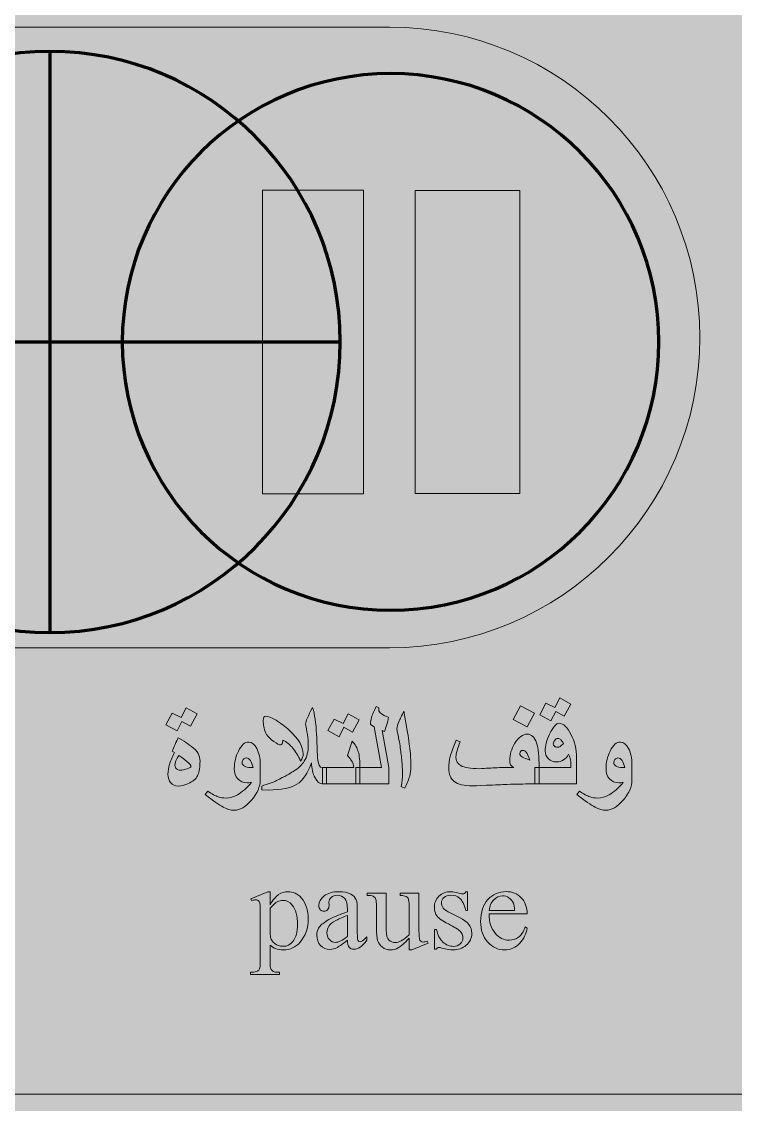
# Model space of a CAD drawing. Header units: inches. Extents: x -1481 to -429, y -1676 to -696.
# Drawn here: x -834.1 to -809.49, y -752 to -714.68 of the extents above; entities that cross this region are included whole.
import ezdxf

# ---------------------------------------------------------------- set-up
doc = ezdxf.new("R2010")
doc.units = ezdxf.units.IN
doc.header["$MEASUREMENT"] = 0
doc.layers.add('Layer 1', color=7, linetype='Continuous')

# ---------------------------------------------------------------- blocks, each defined once
blk = doc.blocks.new('block 233')
at = {"layer": 'Layer 1', "true_color": 0x009344}
h = blk.add_hatch(color=114, dxfattribs=at)
h.dxf.hatch_style = 2
h.paths.add_polyline_path([(-693.785, -985.727), (-933.785, -985.727), (-933.785, -695.727), (-693.785, -695.727)])
at = {"layer": 'Layer 1', "true_color": 0x008345}
h = blk.add_hatch(color=116, dxfattribs=at)
h.dxf.hatch_style = 2
h.paths.add_polyline_path([(-693.785, -751.646), (-933.785, -751.646), (-933.785, -695.727), (-693.785, -695.727)])
at = {"layer": 'Layer 1', "lineweight": 0}
blk.add_lwpolyline([(-693.785, -751.646), (-933.785, -751.646), (-933.785, -695.727), (-693.785, -695.727), (-693.785, -751.646)], dxfattribs=at)
blk = doc.blocks.new('block 234')
at = {"layer": 'Layer 1', "color": 109, "lineweight": 120, "true_color": 0x166634}
for points in [[(-833.127, -715.699), (-833.127, -735.734)], [(-843.144, -725.716), (-823.109, -725.716)]]:
    blk.add_lwpolyline(points, dxfattribs=at)
blk.add_open_spline([(-823.109, -725.716), (-823.109, -731.249), (-827.594, -735.734), (-833.127, -735.734), (-838.659, -735.734), (-843.144, -731.249), (-843.144, -725.716), (-843.144, -720.184), (-838.659, -715.699), (-833.127, -715.699), (-827.594, -715.699), (-823.109, -720.184), (-823.109, -725.716)], degree=3, knots=[0, 0, 0, 0, 1, 1, 1, 2, 2, 2, 3, 3, 3, 4, 4, 4, 4], dxfattribs=at)
blk = doc.blocks.new('block 378')
at = {"layer": 'Layer 1', "lineweight": 0}
for points in [[(-815.162, -738.199), (-815.389, -738.62), (-815.683, -738.455), (-815.848, -738.781), (-816.233, -738.571), (-816.018, -738.17), (-815.712, -738.323), (-815.538, -737.988), (-815.162, -738.199)], [(-828.05, -738.54), (-828.277, -738.961), (-828.571, -738.796), (-828.736, -739.122), (-829.121, -738.912), (-828.906, -738.511), (-828.6, -738.664), (-828.426, -738.329), (-828.05, -738.54)], [(-822.465, -738.744), (-822.692, -739.166), (-822.986, -739.001), (-823.151, -739.327), (-823.536, -739.116), (-823.321, -738.715), (-823.015, -738.868), (-822.841, -738.533), (-822.465, -738.744)], [(-816.417, -738.517), (-816.665, -738.98), (-817.148, -738.728), (-816.9, -738.261), (-816.417, -738.517)]]:
    blk.add_lwpolyline(points, dxfattribs=at)
for points, knots in [([(-823.581, -740.954), (-823.581, -740.954), (-823.732, -740.954), (-823.732, -740.954), (-823.819, -740.954), (-823.901, -740.883), (-823.978, -740.741), (-824.061, -740.589), (-824.102, -740.416), (-824.102, -740.22), (-824.223, -740.583), (-824.393, -740.831), (-824.61, -740.966), (-824.821, -741.097), (-825.144, -741.163), (-825.578, -741.163), (-825.578, -741.163), (-825.818, -741.159), (-825.818, -741.159), (-825.818, -741.159), (-825.818, -741.026), (-825.818, -741.026), (-825.718, -740.992), (-825.62, -740.958), (-825.523, -740.924), (-825.426, -740.89), (-825.353, -740.861), (-825.305, -740.836), (-825.024, -740.694), (-824.834, -740.591), (-824.734, -740.526), (-824.558, -740.412), (-824.431, -740.292), (-824.352, -740.166), (-824.26, -740.019), (-824.214, -739.838), (-824.214, -739.625), (-824.214, -739.497), (-824.224, -739.372), (-824.244, -739.251), (-824.264, -739.129), (-824.284, -739.009), (-824.305, -738.889), (-824.305, -738.795), (-824.225, -738.605), (-824.065, -738.318), (-823.993, -738.554), (-823.948, -738.862), (-823.928, -739.242), (-823.917, -739.511), (-823.906, -739.78), (-823.893, -740.049), (-823.871, -740.277), (-823.817, -740.392), (-823.732, -740.392), (-823.732, -740.392), (-823.581, -740.392), (-823.581, -740.392), (-823.581, -740.392), (-823.581, -740.954), (-823.581, -740.954)], [0, 0, 0, 0, 1, 1, 1, 2, 2, 2, 3, 3, 3, 4, 4, 4, 5, 5, 5, 6, 6, 6, 7, 7, 7, 8, 8, 8, 9, 9, 9, 10, 10, 10, 11, 11, 11, 12, 12, 12, 13, 13, 13, 14, 14, 14, 15, 15, 15, 16, 16, 16, 17, 17, 17, 18, 18, 18, 19, 19, 19, 20, 20, 20, 20]), ([(-821.44, -740.954), (-821.44, -740.954), (-822.576, -740.954), (-822.576, -740.954), (-822.576, -740.954), (-822.576, -740.392), (-822.576, -740.392), (-822.576, -740.392), (-821.688, -740.392), (-821.688, -740.392), (-821.688, -740.392), (-821.938, -738.988), (-821.938, -738.988), (-821.938, -738.988), (-822.07, -738.901), (-822.07, -738.901), (-822.07, -738.82), (-822.058, -738.738), (-822.033, -738.655), (-822.001, -738.551), (-821.947, -738.426), (-821.872, -738.281), (-821.872, -738.281), (-821.777, -738.331), (-821.777, -738.331), (-821.777, -738.339), (-821.779, -738.361), (-821.785, -738.397), (-821.785, -738.442), (-821.756, -738.487), (-821.698, -738.529), (-821.647, -738.568), (-821.566, -738.611), (-821.454, -738.657), (-821.466, -738.746), (-821.485, -738.832), (-821.509, -738.916), (-821.533, -739), (-821.56, -739.075), (-821.591, -739.141), (-821.591, -739.141), (-821.665, -739.112), (-821.665, -739.112), (-821.665, -739.112), (-821.44, -740.392), (-821.44, -740.392), (-821.44, -740.392), (-821.44, -740.954), (-821.44, -740.954)], [0, 0, 0, 0, 1, 1, 1, 2, 2, 2, 3, 3, 3, 4, 4, 4, 5, 5, 5, 6, 6, 6, 7, 7, 7, 8, 8, 8, 9, 9, 9, 10, 10, 10, 11, 11, 11, 12, 12, 12, 13, 13, 13, 14, 14, 14, 15, 15, 15, 16, 16, 16, 16]), ([(-820.675, -740.352), (-820.675, -740.475), (-820.689, -740.587), (-820.718, -740.688), (-820.747, -740.79), (-820.803, -740.926), (-820.886, -741.097), (-820.886, -741.097), (-821.01, -741.047), (-821.01, -741.047), (-820.977, -740.871), (-820.96, -740.727), (-820.96, -740.617), (-820.96, -740.533), (-820.967, -740.41), (-820.981, -740.247), (-820.995, -740.084), (-821.012, -739.923), (-821.032, -739.764), (-821.053, -739.605), (-821.087, -739.415), (-821.134, -739.195), (-821.15, -739.118), (-821.158, -739.065), (-821.158, -739.036), (-821.158, -738.993), (-821.137, -738.92), (-821.094, -738.818), (-821.052, -738.715), (-820.992, -738.591), (-820.915, -738.445), (-820.915, -738.445), (-820.791, -739.176), (-820.791, -739.176), (-820.745, -739.455), (-820.713, -739.696), (-820.695, -739.9), (-820.682, -740.057), (-820.675, -740.208), (-820.675, -740.352)], [0, 0, 0, 0, 1, 1, 1, 2, 2, 2, 3, 3, 3, 4, 4, 4, 5, 5, 5, 6, 6, 6, 7, 7, 7, 8, 8, 8, 9, 9, 9, 10, 10, 10, 11, 11, 11, 12, 12, 12, 13, 13, 13, 13]), ([(-824.391, -739.918), (-824.391, -739.96), (-824.398, -739.998), (-824.41, -740.033), (-824.422, -740.068), (-824.445, -740.114), (-824.478, -740.17), (-824.559, -739.987), (-824.649, -739.837), (-824.747, -739.72), (-824.845, -739.603), (-824.96, -739.509), (-825.094, -739.439), (-825.094, -739.498), (-825.101, -739.541), (-825.115, -739.568), (-825.129, -739.595), (-825.148, -739.608), (-825.173, -739.608), (-825.214, -739.608), (-825.29, -739.569), (-825.4, -739.49), (-825.519, -739.406), (-825.604, -739.326), (-825.656, -739.249), (-825.694, -739.195), (-825.722, -739.117), (-825.74, -739.015), (-825.759, -738.913), (-825.768, -738.83), (-825.768, -738.765), (-825.768, -738.666), (-825.742, -738.616), (-825.689, -738.616), (-825.608, -738.616), (-825.487, -738.664), (-825.326, -738.76), (-825.164, -738.856), (-825.013, -738.97), (-824.871, -739.104), (-824.551, -739.399), (-824.391, -739.67), (-824.391, -739.918)], [0, 0, 0, 0, 1, 1, 1, 2, 2, 2, 3, 3, 3, 4, 4, 4, 5, 5, 5, 6, 6, 6, 7, 7, 7, 8, 8, 8, 9, 9, 9, 10, 10, 10, 11, 11, 11, 12, 12, 12, 13, 13, 13, 14, 14, 14, 14]), ([(-814.966, -740.954), (-814.966, -740.954), (-816.4, -740.954), (-816.4, -740.954), (-816.4, -740.954), (-816.4, -740.392), (-816.4, -740.392), (-816.4, -740.392), (-815.16, -740.392), (-815.16, -740.392), (-815.16, -740.272), (-815.163, -740.186), (-815.17, -740.135), (-815.181, -740.057), (-815.204, -739.989), (-815.238, -739.931), (-815.283, -740.016), (-815.342, -740.082), (-815.416, -740.127), (-815.491, -740.173), (-815.57, -740.195), (-815.654, -740.195), (-815.764, -740.195), (-815.857, -740.159), (-815.933, -740.086), (-816.009, -740.013), (-816.047, -739.921), (-816.047, -739.811), (-816.047, -739.648), (-815.997, -739.455), (-815.898, -739.232), (-815.775, -738.987), (-815.665, -738.864), (-815.567, -738.864), (-815.422, -738.864), (-815.286, -738.99), (-815.158, -739.242), (-815.03, -739.495), (-814.966, -739.761), (-814.966, -740.042), (-814.966, -740.042), (-814.966, -740.954), (-814.966, -740.954)], [0, 0, 0, 0, 1, 1, 1, 2, 2, 2, 3, 3, 3, 4, 4, 4, 5, 5, 5, 6, 6, 6, 7, 7, 7, 8, 8, 8, 9, 9, 9, 10, 10, 10, 11, 11, 11, 12, 12, 12, 13, 13, 13, 14, 14, 14, 14]), ([(-816.255, -740.954), (-816.255, -740.954), (-816.532, -740.954), (-816.532, -740.954), (-816.774, -740.954), (-817.047, -740.959), (-817.353, -740.97), (-817.538, -740.977), (-817.777, -740.988), (-818.072, -741.001), (-818.367, -741.015), (-818.526, -741.022), (-818.548, -741.022), (-818.841, -741.022), (-819.054, -740.97), (-819.184, -740.867), (-819.306, -740.771), (-819.366, -740.621), (-819.366, -740.419), (-819.366, -740.261), (-819.351, -740.124), (-819.321, -740.007), (-819.291, -739.89), (-819.22, -739.701), (-819.11, -739.439), (-819.11, -739.439), (-818.974, -739.501), (-818.974, -739.501), (-819.073, -739.736), (-819.122, -739.909), (-819.122, -740.018), (-819.122, -740.159), (-819.067, -740.261), (-818.955, -740.323), (-818.831, -740.392), (-818.617, -740.427), (-818.312, -740.427), (-818.101, -740.414), (-817.896, -740.404), (-817.696, -740.395), (-817.496, -740.386), (-817.305, -740.381), (-817.122, -740.381), (-817.178, -740.354), (-817.217, -740.323), (-817.238, -740.289), (-817.26, -740.256), (-817.27, -740.206), (-817.27, -740.142), (-817.27, -739.944), (-817.21, -739.748), (-817.091, -739.552), (-816.961, -739.342), (-816.818, -739.236), (-816.663, -739.236), (-816.517, -739.236), (-816.41, -739.338), (-816.344, -739.542), (-816.285, -739.727), (-816.255, -740.01), (-816.255, -740.392), (-816.255, -740.392), (-816.255, -740.954), (-816.255, -740.954)], [0, 0, 0, 0, 1, 1, 1, 2, 2, 2, 3, 3, 3, 4, 4, 4, 5, 5, 5, 6, 6, 6, 7, 7, 7, 8, 8, 8, 9, 9, 9, 10, 10, 10, 11, 11, 11, 12, 12, 12, 13, 13, 13, 14, 14, 14, 15, 15, 15, 16, 16, 16, 17, 17, 17, 18, 18, 18, 19, 19, 19, 20, 20, 20, 21, 21, 21, 21]), ([(-827.947, -740.179), (-827.947, -740.261), (-827.953, -740.345), (-827.966, -740.43), (-827.979, -740.515), (-827.996, -740.584), (-828.017, -740.638), (-828.056, -740.742), (-828.151, -740.835), (-828.302, -740.915), (-828.443, -740.989), (-828.575, -741.026), (-828.699, -741.026), (-828.807, -741.026), (-828.892, -740.989), (-828.955, -740.915), (-829.019, -740.84), (-829.051, -740.741), (-829.051, -740.617), (-829.051, -740.504), (-829.034, -740.393), (-829.002, -740.284), (-828.97, -740.175), (-828.911, -740.038), (-828.827, -739.873), (-828.827, -739.873), (-828.902, -739.823), (-828.902, -739.823), (-828.878, -739.76), (-828.847, -739.683), (-828.807, -739.593), (-828.767, -739.502), (-828.731, -739.426), (-828.699, -739.364), (-828.699, -739.364), (-828.497, -739.484), (-828.497, -739.484), (-828.408, -739.538), (-828.324, -739.596), (-828.244, -739.658), (-828.131, -739.743), (-828.054, -739.824), (-828.011, -739.899), (-827.968, -739.974), (-827.947, -740.067), (-827.947, -740.179)], [0, 0, 0, 0, 1, 1, 1, 2, 2, 2, 3, 3, 3, 4, 4, 4, 5, 5, 5, 6, 6, 6, 7, 7, 7, 8, 8, 8, 9, 9, 9, 10, 10, 10, 11, 11, 11, 12, 12, 12, 13, 13, 13, 14, 14, 14, 15, 15, 15, 15]), ([(-825.871, -740.811), (-825.871, -741.048), (-825.972, -741.283), (-826.173, -741.514), (-826.374, -741.746), (-826.573, -741.861), (-826.768, -741.861), (-826.883, -741.861), (-827.008, -741.825), (-827.144, -741.752), (-827.279, -741.679), (-827.488, -741.535), (-827.769, -741.32), (-827.769, -741.32), (-827.682, -741.2), (-827.682, -741.2), (-827.533, -741.299), (-827.411, -741.365), (-827.316, -741.398), (-827.238, -741.426), (-827.149, -741.44), (-827.05, -741.44), (-826.916, -741.44), (-826.784, -741.402), (-826.653, -741.328), (-826.498, -741.24), (-826.339, -741.098), (-826.173, -740.902), (-826.231, -740.911), (-826.279, -740.915), (-826.318, -740.915), (-826.454, -740.915), (-826.563, -740.87), (-826.643, -740.781), (-826.724, -740.692), (-826.764, -740.572), (-826.764, -740.419), (-826.764, -740.212), (-826.717, -740.013), (-826.622, -739.821), (-826.518, -739.613), (-826.401, -739.509), (-826.268, -739.509), (-826.158, -739.509), (-826.064, -739.584), (-825.987, -739.734), (-825.91, -739.885), (-825.871, -740.066), (-825.871, -740.278), (-825.871, -740.278), (-825.871, -740.811), (-825.871, -740.811)], [0, 0, 0, 0, 1, 1, 1, 2, 2, 2, 3, 3, 3, 4, 4, 4, 5, 5, 5, 6, 6, 6, 7, 7, 7, 8, 8, 8, 9, 9, 9, 10, 10, 10, 11, 11, 11, 12, 12, 12, 13, 13, 13, 14, 14, 14, 15, 15, 15, 16, 16, 16, 17, 17, 17, 17]), ([(-822.432, -740.954), (-822.432, -740.954), (-823.726, -740.954), (-823.726, -740.954), (-823.726, -740.954), (-823.726, -740.392), (-823.726, -740.392), (-823.726, -740.392), (-822.639, -740.392), (-822.639, -740.392), (-822.654, -740.298), (-822.681, -740.219), (-822.721, -740.154), (-822.742, -740.118), (-822.79, -740.056), (-822.866, -739.968), (-822.866, -739.968), (-822.701, -739.476), (-822.701, -739.476), (-822.597, -739.593), (-822.527, -739.716), (-822.489, -739.844), (-822.451, -739.972), (-822.432, -740.162), (-822.432, -740.414), (-822.432, -740.414), (-822.432, -740.954), (-822.432, -740.954)], [0, 0, 0, 0, 1, 1, 1, 2, 2, 2, 3, 3, 3, 4, 4, 4, 5, 5, 5, 6, 6, 6, 7, 7, 7, 8, 8, 8, 9, 9, 9, 9]), ([(-815.414, -739.563), (-815.451, -739.498), (-815.484, -739.453), (-815.512, -739.427), (-815.541, -739.402), (-815.571, -739.389), (-815.604, -739.389), (-815.646, -739.389), (-815.683, -739.408), (-815.716, -739.445), (-815.749, -739.482), (-815.766, -739.526), (-815.766, -739.575), (-815.766, -739.607), (-815.753, -739.633), (-815.727, -739.655), (-815.702, -739.676), (-815.669, -739.687), (-815.629, -739.687), (-815.597, -739.687), (-815.565, -739.678), (-815.533, -739.659), (-815.501, -739.64), (-815.461, -739.608), (-815.414, -739.563)], [0, 0, 0, 0, 1, 1, 1, 2, 2, 2, 3, 3, 3, 4, 4, 4, 5, 5, 5, 6, 6, 6, 7, 7, 7, 8, 8, 8, 8]), ([(-813.056, -740.811), (-813.056, -741.048), (-813.156, -741.283), (-813.357, -741.514), (-813.559, -741.746), (-813.757, -741.861), (-813.953, -741.861), (-814.067, -741.861), (-814.192, -741.825), (-814.328, -741.752), (-814.464, -741.679), (-814.672, -741.535), (-814.953, -741.32), (-814.953, -741.32), (-814.866, -741.2), (-814.866, -741.2), (-814.718, -741.299), (-814.596, -741.365), (-814.5, -741.398), (-814.422, -741.426), (-814.333, -741.44), (-814.234, -741.44), (-814.1, -741.44), (-813.968, -741.402), (-813.837, -741.328), (-813.683, -741.24), (-813.523, -741.098), (-813.357, -740.902), (-813.415, -740.911), (-813.464, -740.915), (-813.502, -740.915), (-813.639, -740.915), (-813.747, -740.87), (-813.828, -740.781), (-813.908, -740.692), (-813.949, -740.572), (-813.949, -740.419), (-813.949, -740.212), (-813.901, -740.013), (-813.806, -739.821), (-813.703, -739.613), (-813.585, -739.509), (-813.453, -739.509), (-813.342, -739.509), (-813.249, -739.584), (-813.171, -739.734), (-813.094, -739.885), (-813.056, -740.066), (-813.056, -740.278), (-813.056, -740.278), (-813.056, -740.811), (-813.056, -740.811)], [0, 0, 0, 0, 1, 1, 1, 2, 2, 2, 3, 3, 3, 4, 4, 4, 5, 5, 5, 6, 6, 6, 7, 7, 7, 8, 8, 8, 9, 9, 9, 10, 10, 10, 11, 11, 11, 12, 12, 12, 13, 13, 13, 14, 14, 14, 15, 15, 15, 16, 16, 16, 17, 17, 17, 17]), ([(-828.253, -740.344), (-828.253, -740.318), (-828.301, -740.264), (-828.396, -740.181), (-828.492, -740.098), (-828.586, -740.027), (-828.678, -739.968), (-828.767, -740.107), (-828.811, -740.223), (-828.811, -740.315), (-828.811, -740.359), (-828.792, -740.397), (-828.756, -740.429), (-828.719, -740.461), (-828.676, -740.476), (-828.625, -740.476), (-828.556, -740.476), (-828.477, -740.46), (-828.387, -740.428), (-828.297, -740.395), (-828.253, -740.368), (-828.253, -740.344)], [0, 0, 0, 0, 1, 1, 1, 2, 2, 2, 3, 3, 3, 4, 4, 4, 5, 5, 5, 6, 6, 6, 7, 7, 7, 7]), ([(-826.119, -740.392), (-826.158, -740.17), (-826.237, -740.059), (-826.355, -740.059), (-826.398, -740.059), (-826.432, -740.076), (-826.457, -740.11), (-826.483, -740.143), (-826.496, -740.18), (-826.496, -740.22), (-826.496, -740.27), (-826.468, -740.311), (-826.414, -740.343), (-826.36, -740.375), (-826.288, -740.392), (-826.198, -740.392), (-826.198, -740.392), (-826.119, -740.392), (-826.119, -740.392)], [0, 0, 0, 0, 1, 1, 1, 2, 2, 2, 3, 3, 3, 4, 4, 4, 5, 5, 5, 6, 6, 6, 6]), ([(-816.578, -740.129), (-816.626, -739.994), (-816.666, -739.905), (-816.698, -739.863), (-816.729, -739.82), (-816.771, -739.798), (-816.822, -739.798), (-816.848, -739.798), (-816.871, -739.808), (-816.891, -739.828), (-816.911, -739.848), (-816.921, -739.874), (-816.921, -739.906), (-816.921, -739.949), (-816.891, -739.989), (-816.832, -740.026), (-816.773, -740.063), (-816.688, -740.097), (-816.578, -740.129)], [0, 0, 0, 0, 1, 1, 1, 2, 2, 2, 3, 3, 3, 4, 4, 4, 5, 5, 5, 6, 6, 6, 6]), ([(-813.304, -740.392), (-813.342, -740.17), (-813.421, -740.059), (-813.539, -740.059), (-813.582, -740.059), (-813.616, -740.076), (-813.642, -740.11), (-813.667, -740.143), (-813.68, -740.18), (-813.68, -740.22), (-813.68, -740.27), (-813.653, -740.311), (-813.598, -740.343), (-813.544, -740.375), (-813.472, -740.392), (-813.382, -740.392), (-813.382, -740.392), (-813.304, -740.392), (-813.304, -740.392)], [0, 0, 0, 0, 1, 1, 1, 2, 2, 2, 3, 3, 3, 4, 4, 4, 5, 5, 5, 6, 6, 6, 6])]:
    blk.add_open_spline(points, degree=3, knots=knots, dxfattribs=at)
blk = doc.blocks.new('block 382')
at = {"layer": 'Layer 1', "lineweight": 0}
for points, knots in [([(-826.192, -744.911), (-826.192, -744.911), (-825.609, -744.675), (-825.609, -744.675), (-825.609, -744.675), (-825.53, -744.675), (-825.53, -744.675), (-825.53, -744.675), (-825.53, -745.117), (-825.53, -745.117), (-825.432, -744.951), (-825.334, -744.834), (-825.236, -744.767), (-825.137, -744.7), (-825.033, -744.667), (-824.924, -744.667), (-824.734, -744.667), (-824.576, -744.741), (-824.449, -744.89), (-824.293, -745.072), (-824.215, -745.309), (-824.215, -745.601), (-824.215, -745.928), (-824.309, -746.198), (-824.497, -746.411), (-824.651, -746.586), (-824.845, -746.674), (-825.08, -746.674), (-825.182, -746.674), (-825.27, -746.659), (-825.344, -746.63), (-825.399, -746.61), (-825.461, -746.568), (-825.53, -746.506), (-825.53, -746.506), (-825.53, -747.083), (-825.53, -747.083), (-825.53, -747.213), (-825.522, -747.295), (-825.506, -747.33), (-825.491, -747.365), (-825.463, -747.393), (-825.424, -747.414), (-825.384, -747.434), (-825.313, -747.445), (-825.21, -747.445), (-825.21, -747.445), (-825.21, -747.521), (-825.21, -747.521), (-825.21, -747.521), (-826.202, -747.521), (-826.202, -747.521), (-826.202, -747.521), (-826.202, -747.445), (-826.202, -747.445), (-826.202, -747.445), (-826.15, -747.445), (-826.15, -747.445), (-826.074, -747.446), (-826.01, -747.432), (-825.956, -747.401), (-825.93, -747.386), (-825.909, -747.362), (-825.895, -747.328), (-825.881, -747.294), (-825.873, -747.208), (-825.873, -747.071), (-825.873, -747.071), (-825.873, -745.281), (-825.873, -745.281), (-825.873, -745.158), (-825.879, -745.08), (-825.89, -745.047), (-825.901, -745.014), (-825.918, -744.989), (-825.943, -744.973), (-825.967, -744.956), (-825.999, -744.948), (-826.041, -744.948), (-826.074, -744.948), (-826.116, -744.957), (-826.167, -744.977), (-826.167, -744.977), (-826.192, -744.911), (-826.192, -744.911)], [0, 0, 0, 0, 1, 1, 1, 2, 2, 2, 3, 3, 3, 4, 4, 4, 5, 5, 5, 6, 6, 6, 7, 7, 7, 8, 8, 8, 9, 9, 9, 10, 10, 10, 11, 11, 11, 12, 12, 12, 13, 13, 13, 14, 14, 14, 15, 15, 15, 16, 16, 16, 17, 17, 17, 18, 18, 18, 19, 19, 19, 20, 20, 20, 21, 21, 21, 22, 22, 22, 23, 23, 23, 24, 24, 24, 25, 25, 25, 26, 26, 26, 27, 27, 27, 28, 28, 28, 28]), ([(-822.866, -746.343), (-823.06, -746.493), (-823.182, -746.58), (-823.232, -746.604), (-823.306, -746.638), (-823.385, -746.655), (-823.469, -746.655), (-823.6, -746.655), (-823.708, -746.61), (-823.793, -746.521), (-823.878, -746.431), (-823.92, -746.313), (-823.92, -746.167), (-823.92, -746.075), (-823.899, -745.995), (-823.858, -745.928), (-823.801, -745.834), (-823.703, -745.746), (-823.563, -745.663), (-823.423, -745.58), (-823.191, -745.48), (-822.866, -745.361), (-822.866, -745.361), (-822.866, -745.287), (-822.866, -745.287), (-822.866, -745.098), (-822.896, -744.968), (-822.956, -744.898), (-823.016, -744.828), (-823.103, -744.793), (-823.217, -744.793), (-823.304, -744.793), (-823.373, -744.816), (-823.424, -744.863), (-823.476, -744.91), (-823.502, -744.964), (-823.502, -745.024), (-823.502, -745.024), (-823.498, -745.144), (-823.498, -745.144), (-823.498, -745.208), (-823.514, -745.256), (-823.547, -745.291), (-823.579, -745.325), (-823.622, -745.343), (-823.674, -745.343), (-823.725, -745.343), (-823.767, -745.325), (-823.799, -745.289), (-823.831, -745.253), (-823.848, -745.204), (-823.848, -745.142), (-823.848, -745.024), (-823.787, -744.915), (-823.666, -744.816), (-823.544, -744.716), (-823.374, -744.667), (-823.155, -744.667), (-822.987, -744.667), (-822.849, -744.695), (-822.742, -744.751), (-822.66, -744.794), (-822.6, -744.861), (-822.562, -744.952), (-822.537, -745.011), (-822.525, -745.132), (-822.525, -745.316), (-822.525, -745.316), (-822.525, -745.959), (-822.525, -745.959), (-822.525, -746.139), (-822.521, -746.25), (-822.514, -746.29), (-822.507, -746.331), (-822.496, -746.358), (-822.48, -746.372), (-822.464, -746.386), (-822.446, -746.393), (-822.425, -746.393), (-822.403, -746.393), (-822.384, -746.388), (-822.368, -746.378), (-822.339, -746.36), (-822.283, -746.31), (-822.2, -746.227), (-822.2, -746.227), (-822.2, -746.343), (-822.2, -746.343), (-822.354, -746.55), (-822.502, -746.653), (-822.642, -746.653), (-822.71, -746.653), (-822.764, -746.63), (-822.804, -746.583), (-822.844, -746.536), (-822.864, -746.456), (-822.866, -746.343)], [0, 0, 0, 0, 1, 1, 1, 2, 2, 2, 3, 3, 3, 4, 4, 4, 5, 5, 5, 6, 6, 6, 7, 7, 7, 8, 8, 8, 9, 9, 9, 10, 10, 10, 11, 11, 11, 12, 12, 12, 13, 13, 13, 14, 14, 14, 15, 15, 15, 16, 16, 16, 17, 17, 17, 18, 18, 18, 19, 19, 19, 20, 20, 20, 21, 21, 21, 22, 22, 22, 23, 23, 23, 24, 24, 24, 25, 25, 25, 26, 26, 26, 27, 27, 27, 28, 28, 28, 29, 29, 29, 30, 30, 30, 31, 31, 31, 32, 32, 32, 32]), ([(-820.4, -744.723), (-820.4, -744.723), (-820.4, -745.87), (-820.4, -745.87), (-820.4, -746.089), (-820.395, -746.223), (-820.384, -746.272), (-820.374, -746.321), (-820.357, -746.355), (-820.335, -746.374), (-820.312, -746.393), (-820.285, -746.403), (-820.255, -746.403), (-820.212, -746.403), (-820.164, -746.391), (-820.11, -746.368), (-820.11, -746.368), (-820.081, -746.44), (-820.081, -746.44), (-820.081, -746.44), (-820.648, -746.674), (-820.648, -746.674), (-820.648, -746.674), (-820.741, -746.674), (-820.741, -746.674), (-820.741, -746.674), (-820.741, -746.273), (-820.741, -746.273), (-820.903, -746.449), (-821.027, -746.56), (-821.113, -746.606), (-821.198, -746.651), (-821.289, -746.674), (-821.384, -746.674), (-821.49, -746.674), (-821.582, -746.643), (-821.66, -746.582), (-821.737, -746.52), (-821.792, -746.442), (-821.822, -746.345), (-821.852, -746.249), (-821.867, -746.112), (-821.867, -745.936), (-821.867, -745.936), (-821.867, -745.09), (-821.867, -745.09), (-821.867, -745.001), (-821.877, -744.939), (-821.896, -744.904), (-821.916, -744.87), (-821.944, -744.843), (-821.982, -744.825), (-822.02, -744.806), (-822.088, -744.798), (-822.188, -744.799), (-822.188, -744.799), (-822.188, -744.723), (-822.188, -744.723), (-822.188, -744.723), (-821.524, -744.723), (-821.524, -744.723), (-821.524, -744.723), (-821.524, -745.99), (-821.524, -745.99), (-821.524, -746.166), (-821.494, -746.282), (-821.432, -746.337), (-821.371, -746.392), (-821.297, -746.42), (-821.21, -746.42), (-821.151, -746.42), (-821.084, -746.401), (-821.008, -746.364), (-820.933, -746.327), (-820.844, -746.256), (-820.741, -746.151), (-820.741, -746.151), (-820.741, -745.078), (-820.741, -745.078), (-820.741, -744.971), (-820.76, -744.898), (-820.8, -744.86), (-820.839, -744.822), (-820.921, -744.802), (-821.045, -744.799), (-821.045, -744.799), (-821.045, -744.723), (-821.045, -744.723), (-821.045, -744.723), (-820.4, -744.723), (-820.4, -744.723)], [0, 0, 0, 0, 1, 1, 1, 2, 2, 2, 3, 3, 3, 4, 4, 4, 5, 5, 5, 6, 6, 6, 7, 7, 7, 8, 8, 8, 9, 9, 9, 10, 10, 10, 11, 11, 11, 12, 12, 12, 13, 13, 13, 14, 14, 14, 15, 15, 15, 16, 16, 16, 17, 17, 17, 18, 18, 18, 19, 19, 19, 20, 20, 20, 21, 21, 21, 22, 22, 22, 23, 23, 23, 24, 24, 24, 25, 25, 25, 26, 26, 26, 27, 27, 27, 28, 28, 28, 29, 29, 29, 30, 30, 30, 30]), ([(-818.719, -744.667), (-818.719, -744.667), (-818.719, -745.312), (-818.719, -745.312), (-818.719, -745.312), (-818.787, -745.312), (-818.787, -745.312), (-818.84, -745.109), (-818.907, -744.971), (-818.989, -744.898), (-819.071, -744.825), (-819.175, -744.789), (-819.302, -744.789), (-819.399, -744.789), (-819.476, -744.814), (-819.536, -744.865), (-819.595, -744.916), (-819.625, -744.973), (-819.625, -745.035), (-819.625, -745.112), (-819.603, -745.178), (-819.558, -745.233), (-819.516, -745.29), (-819.429, -745.35), (-819.298, -745.413), (-819.298, -745.413), (-818.996, -745.56), (-818.996, -745.56), (-818.716, -745.696), (-818.577, -745.876), (-818.577, -746.099), (-818.577, -746.271), (-818.642, -746.41), (-818.772, -746.516), (-818.902, -746.621), (-819.048, -746.674), (-819.209, -746.674), (-819.325, -746.674), (-819.457, -746.653), (-819.606, -746.612), (-819.651, -746.598), (-819.689, -746.591), (-819.718, -746.591), (-819.749, -746.591), (-819.774, -746.609), (-819.792, -746.645), (-819.792, -746.645), (-819.86, -746.645), (-819.86, -746.645), (-819.86, -746.645), (-819.86, -745.969), (-819.86, -745.969), (-819.86, -745.969), (-819.792, -745.969), (-819.792, -745.969), (-819.753, -746.162), (-819.68, -746.307), (-819.571, -746.405), (-819.462, -746.503), (-819.34, -746.552), (-819.205, -746.552), (-819.11, -746.552), (-819.032, -746.524), (-818.972, -746.468), (-818.912, -746.412), (-818.882, -746.345), (-818.882, -746.267), (-818.882, -746.172), (-818.916, -746.092), (-818.983, -746.027), (-819.05, -745.962), (-819.183, -745.88), (-819.383, -745.781), (-819.583, -745.682), (-819.713, -745.592), (-819.775, -745.512), (-819.837, -745.434), (-819.868, -745.334), (-819.868, -745.214), (-819.868, -745.059), (-819.815, -744.929), (-819.708, -744.824), (-819.601, -744.719), (-819.463, -744.667), (-819.294, -744.667), (-819.219, -744.667), (-819.129, -744.683), (-819.023, -744.714), (-818.953, -744.735), (-818.906, -744.745), (-818.882, -744.745), (-818.86, -744.745), (-818.843, -744.74), (-818.831, -744.731), (-818.818, -744.721), (-818.804, -744.7), (-818.787, -744.667), (-818.787, -744.667), (-818.719, -744.667), (-818.719, -744.667)], [0, 0, 0, 0, 1, 1, 1, 2, 2, 2, 3, 3, 3, 4, 4, 4, 5, 5, 5, 6, 6, 6, 7, 7, 7, 8, 8, 8, 9, 9, 9, 10, 10, 10, 11, 11, 11, 12, 12, 12, 13, 13, 13, 14, 14, 14, 15, 15, 15, 16, 16, 16, 17, 17, 17, 18, 18, 18, 19, 19, 19, 20, 20, 20, 21, 21, 21, 22, 22, 22, 23, 23, 23, 24, 24, 24, 25, 25, 25, 26, 26, 26, 27, 27, 27, 28, 28, 28, 29, 29, 29, 30, 30, 30, 31, 31, 31, 32, 32, 32, 33, 33, 33, 33]), ([(-817.977, -745.436), (-817.978, -745.717), (-817.91, -745.937), (-817.772, -746.097), (-817.635, -746.257), (-817.473, -746.337), (-817.287, -746.337), (-817.163, -746.337), (-817.055, -746.303), (-816.963, -746.235), (-816.872, -746.166), (-816.795, -746.05), (-816.733, -745.884), (-816.733, -745.884), (-816.669, -745.926), (-816.669, -745.926), (-816.698, -746.114), (-816.782, -746.286), (-816.921, -746.441), (-817.06, -746.596), (-817.234, -746.674), (-817.444, -746.674), (-817.671, -746.674), (-817.866, -746.585), (-818.028, -746.408), (-818.19, -746.231), (-818.271, -745.993), (-818.271, -745.694), (-818.271, -745.37), (-818.188, -745.118), (-818.022, -744.936), (-817.856, -744.755), (-817.647, -744.665), (-817.396, -744.665), (-817.184, -744.665), (-817.01, -744.735), (-816.873, -744.874), (-816.737, -745.014), (-816.669, -745.201), (-816.669, -745.436), (-816.669, -745.436), (-817.977, -745.436), (-817.977, -745.436)], [0, 0, 0, 0, 1, 1, 1, 2, 2, 2, 3, 3, 3, 4, 4, 4, 5, 5, 5, 6, 6, 6, 7, 7, 7, 8, 8, 8, 9, 9, 9, 10, 10, 10, 11, 11, 11, 12, 12, 12, 13, 13, 13, 14, 14, 14, 14]), ([(-817.977, -745.316), (-817.977, -745.316), (-817.101, -745.316), (-817.101, -745.316), (-817.108, -745.194), (-817.122, -745.109), (-817.144, -745.059), (-817.179, -744.982), (-817.23, -744.922), (-817.298, -744.878), (-817.366, -744.833), (-817.438, -744.811), (-817.512, -744.811), (-817.626, -744.811), (-817.729, -744.856), (-817.819, -744.945), (-817.909, -745.034), (-817.962, -745.157), (-817.977, -745.316)], [0, 0, 0, 0, 1, 1, 1, 2, 2, 2, 3, 3, 3, 4, 4, 4, 5, 5, 5, 6, 6, 6, 6]), ([(-825.53, -745.239), (-825.53, -745.239), (-825.53, -745.946), (-825.53, -745.946), (-825.53, -746.099), (-825.524, -746.2), (-825.512, -746.248), (-825.492, -746.328), (-825.445, -746.398), (-825.37, -746.459), (-825.295, -746.519), (-825.2, -746.55), (-825.086, -746.55), (-824.948, -746.55), (-824.836, -746.496), (-824.751, -746.389), (-824.639, -746.248), (-824.583, -746.05), (-824.583, -745.795), (-824.583, -745.506), (-824.647, -745.283), (-824.774, -745.128), (-824.862, -745.02), (-824.967, -744.966), (-825.088, -744.966), (-825.154, -744.966), (-825.219, -744.983), (-825.284, -745.016), (-825.334, -745.041), (-825.416, -745.115), (-825.53, -745.239)], [0, 0, 0, 0, 1, 1, 1, 2, 2, 2, 3, 3, 3, 4, 4, 4, 5, 5, 5, 6, 6, 6, 7, 7, 7, 8, 8, 8, 9, 9, 9, 10, 10, 10, 10]), ([(-822.866, -746.209), (-822.866, -746.209), (-822.866, -745.487), (-822.866, -745.487), (-823.074, -745.57), (-823.208, -745.629), (-823.269, -745.663), (-823.378, -745.724), (-823.456, -745.787), (-823.502, -745.853), (-823.549, -745.919), (-823.573, -745.992), (-823.573, -746.07), (-823.573, -746.169), (-823.543, -746.252), (-823.484, -746.317), (-823.425, -746.383), (-823.356, -746.415), (-823.279, -746.415), (-823.174, -746.415), (-823.037, -746.347), (-822.866, -746.209)], [0, 0, 0, 0, 1, 1, 1, 2, 2, 2, 3, 3, 3, 4, 4, 4, 5, 5, 5, 6, 6, 6, 7, 7, 7, 7])]:
    blk.add_open_spline(points, degree=3, knots=knots, dxfattribs=at)
blk = doc.blocks.new('block 386')
at = {"layer": 'Layer 1', "true_color": 0x38b449}
h = blk.add_hatch(color=95, dxfattribs=at)
h.dxf.hatch_style = 2
edge = h.paths.add_edge_path()
edge.add_spline(control_points=[(-822.306, -730.954), (-823.485, -730.954), (-824.614, -730.954), (-825.796, -730.954), (-825.796, -727.467), (-825.796, -723.994), (-825.796, -720.479), (-824.65, -720.479), (-823.504, -720.479), (-822.306, -720.479), (-822.306, -723.942), (-822.306, -727.415), (-822.306, -730.954)], knot_values=[0, 0, 0, 0, 1, 1, 1, 2, 2, 2, 3, 3, 3, 4, 4, 4, 4], degree=3, periodic=1)
h = blk.add_hatch(color=95, dxfattribs=at)
h.dxf.hatch_style = 2
edge = h.paths.add_edge_path()
edge.add_spline(control_points=[(-816.921, -730.941), (-818.141, -730.941), (-819.312, -730.941), (-820.524, -730.941), (-820.524, -727.459), (-820.524, -724.006), (-820.524, -720.495), (-819.351, -720.495), (-818.164, -720.495), (-816.921, -720.495), (-816.921, -723.941), (-816.921, -727.41), (-816.921, -730.941)], knot_values=[0, 0, 0, 0, 1, 1, 1, 2, 2, 2, 3, 3, 3, 4, 4, 4, 4], degree=3, periodic=1)
at = {"layer": 'Layer 1', "color": 109, "lineweight": 106, "true_color": 0x166634}
blk.add_open_spline([(-812.126, -725.716), (-812.126, -730.825), (-816.268, -734.967), (-821.377, -734.967), (-826.485, -734.967), (-830.627, -730.825), (-830.627, -725.716), (-830.627, -720.608), (-826.485, -716.466), (-821.377, -716.466), (-816.268, -716.466), (-812.126, -720.608), (-812.126, -725.716)], degree=3, knots=[0, 0, 0, 0, 1, 1, 1, 2, 2, 2, 3, 3, 3, 4, 4, 4, 4], dxfattribs=at)
at = {"layer": 'Layer 1', "lineweight": 0}
for points in [[(-822.306, -730.954), (-823.485, -730.954), (-824.614, -730.954), (-825.796, -730.954), (-825.796, -727.467), (-825.796, -723.994), (-825.796, -720.479), (-824.65, -720.479), (-823.504, -720.479), (-822.306, -720.479), (-822.306, -723.942), (-822.306, -727.415), (-822.306, -730.954)], [(-816.921, -730.941), (-818.141, -730.941), (-819.312, -730.941), (-820.524, -730.941), (-820.524, -727.459), (-820.524, -724.006), (-820.524, -720.495), (-819.351, -720.495), (-818.164, -720.495), (-816.921, -720.495), (-816.921, -723.941), (-816.921, -727.41), (-816.921, -730.941)]]:
    blk.add_open_spline(points, degree=3, knots=[0, 0, 0, 0, 1, 1, 1, 2, 2, 2, 3, 3, 3, 4, 4, 4, 4], dxfattribs=at)

msp = doc.modelspace()

# ---------------------------------------------------------------- hatches: boundary and pattern name
at = {"layer": 'Layer 1', "true_color": 0x005f32}
h = msp.add_hatch(color=128, dxfattribs=at)
h.dxf.hatch_style = 2
edge = h.paths.add_edge_path()
edge.add_spline(control_points=[(-821.411, -736.259), (-821.411, -736.259), (-846.257, -736.259), (-846.257, -736.259), (-852.165, -736.259), (-856.953, -731.47), (-856.953, -725.563), (-856.953, -725.563), (-856.953, -725.563), (-856.953, -725.563), (-856.953, -719.656), (-852.165, -714.867), (-846.257, -714.867), (-846.257, -714.867), (-821.411, -714.867), (-821.411, -714.867), (-815.504, -714.867), (-810.715, -719.656), (-810.715, -725.563), (-810.715, -725.563), (-810.715, -725.563), (-810.715, -725.563), (-810.715, -731.47), (-815.504, -736.259), (-821.411, -736.259)], knot_values=[0, 0, 0, 0, 1, 1, 1, 2, 2, 2, 3, 3, 3, 4, 4, 4, 5, 5, 5, 6, 6, 6, 7, 7, 7, 8, 8, 8, 8], degree=3, periodic=1)

# ---------------------------------------------------------------- linework, layer by layer
at = {"layer": 'Layer 1', "lineweight": 0}
msp.add_open_spline([(-821.411, -736.259), (-821.411, -736.259), (-846.257, -736.259), (-846.257, -736.259), (-852.165, -736.259), (-856.953, -731.47), (-856.953, -725.563), (-856.953, -725.563), (-856.953, -725.563), (-856.953, -725.563), (-856.953, -719.656), (-852.165, -714.867), (-846.257, -714.867), (-846.257, -714.867), (-821.411, -714.867), (-821.411, -714.867), (-815.504, -714.867), (-810.715, -719.656), (-810.715, -725.563), (-810.715, -725.563), (-810.715, -725.563), (-810.715, -725.563), (-810.715, -731.47), (-815.504, -736.259), (-821.411, -736.259)], degree=3, knots=[0, 0, 0, 0, 1, 1, 1, 2, 2, 2, 3, 3, 3, 4, 4, 4, 5, 5, 5, 6, 6, 6, 7, 7, 7, 8, 8, 8, 8], dxfattribs=at)

# ---------------------------------------------------------------- block references
at = {"layer": 'Layer 1'}
for name in ['block 233', 'block 234', 'block 386', 'block 378', 'block 382']:
    msp.add_blockref(name, (0, 0), dxfattribs=at)

doc.saveas('drawing.dxf')
